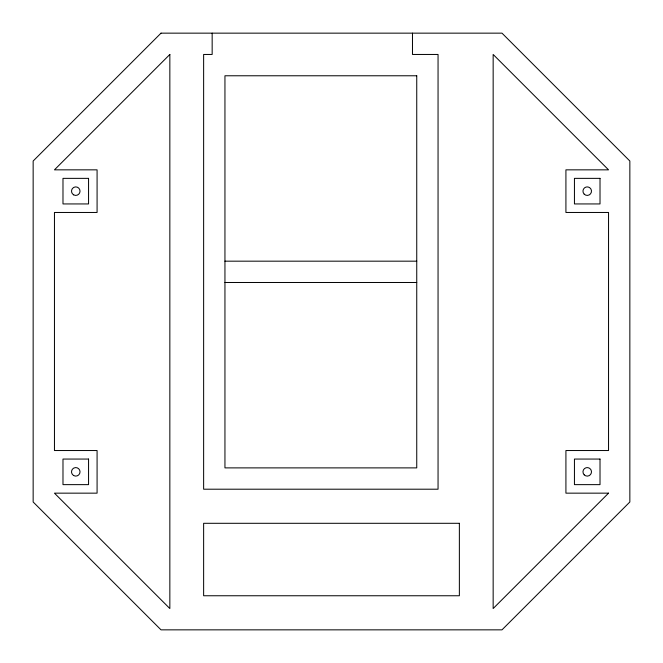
<?xml version="1.0" encoding="UTF-8"?>
<svg xmlns="http://www.w3.org/2000/svg" width="663" height="663" viewBox="0 0 663 663"><rect width="100%" height="100%" fill="white"/><g stroke="black" fill="none" stroke-linecap="round" stroke-linejoin="round"><path stroke-width="0.99" d="M224.948 261.172L416.745 261.172M224.948 282.488L416.745 282.488M412.477 33.15L412.477 54.457L438.052 54.457L438.052 489.203L203.632 489.203L203.632 54.457L212.16 54.457L212.16 33.15M161.018 33.15L33.15 161.018L33.15 501.982L161.018 629.85L501.982 629.85L629.85 501.982L629.85 161.018L501.982 33.15L161.018 33.15M169.844 54.457L54.457 169.844L97.08 169.844L97.08 212.467L54.457 212.467L54.457 450.533L97.08 450.533L97.08 493.156L54.457 493.156L169.844 608.543L169.844 54.457M608.543 493.156L493.156 608.543L493.156 54.457L608.543 169.844L565.92 169.844L565.92 212.467L608.543 212.467L608.543 450.533L565.92 450.533L565.92 493.156L608.543 493.156M416.745 75.773L224.948 75.773L224.948 467.887L416.745 467.887L416.745 75.773M88.56 178.364L62.985 178.364L62.985 203.939L88.56 203.939L88.56 178.364M600.015 178.364L574.44 178.364L574.44 203.939L600.015 203.939L600.015 178.364M88.56 459.061L62.985 459.061L62.985 484.636L88.56 484.636L88.56 459.061M600.015 459.061L574.44 459.061L574.44 484.636L600.015 484.636L600.015 459.061M459.368 523.298L203.632 523.298L203.632 595.755L459.368 595.755L459.368 523.298M73.643 475.537A4.26 4.26 0 0 0 80.032 471.849A4.26 4.26 0 0 0 73.643 468.153A4.26 4.26 0 0 0 73.643 475.537M73.643 194.847A4.26 4.26 0 0 0 80.032 191.151A4.26 4.26 0 0 0 73.643 187.463A4.26 4.26 0 0 0 73.643 194.847M584.211 474.865A4.26 4.26 0 0 0 591.346 472.951A4.26 4.26 0 0 0 586.125 467.73A4.26 4.26 0 0 0 584.211 474.865M584.211 194.168A4.26 4.26 0 0 0 591.346 192.253A4.26 4.26 0 0 0 586.125 187.032A4.26 4.26 0 0 0 584.211 194.168"/></g></svg>
